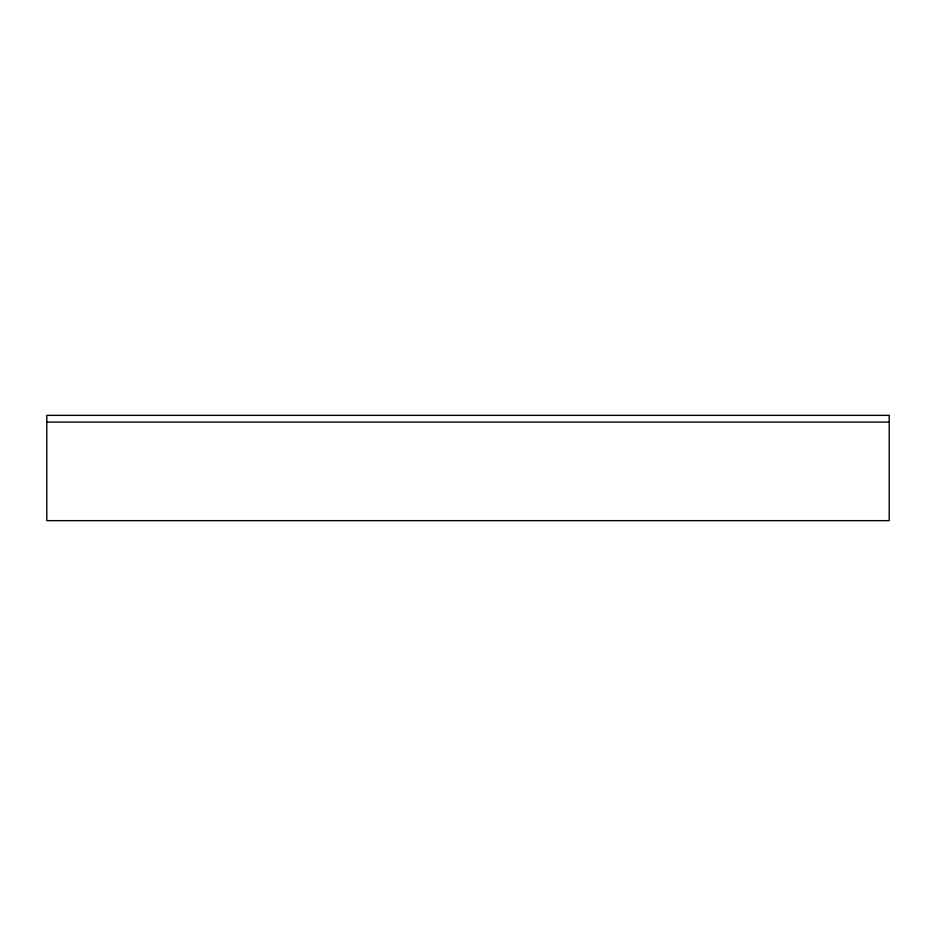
<?xml version="1.0" encoding="UTF-8"?>
<svg xmlns="http://www.w3.org/2000/svg" width="936" height="936" viewBox="0 0 936 936"><rect width="100%" height="100%" fill="white"/><g stroke="black" fill="none" stroke-linecap="round" stroke-linejoin="round"><path stroke-width="1.4" d="M46.8 422.089L889.2 422.089M889.2 415.35L46.8 415.35L46.8 520.65L889.2 520.65L889.2 415.35"/></g></svg>
